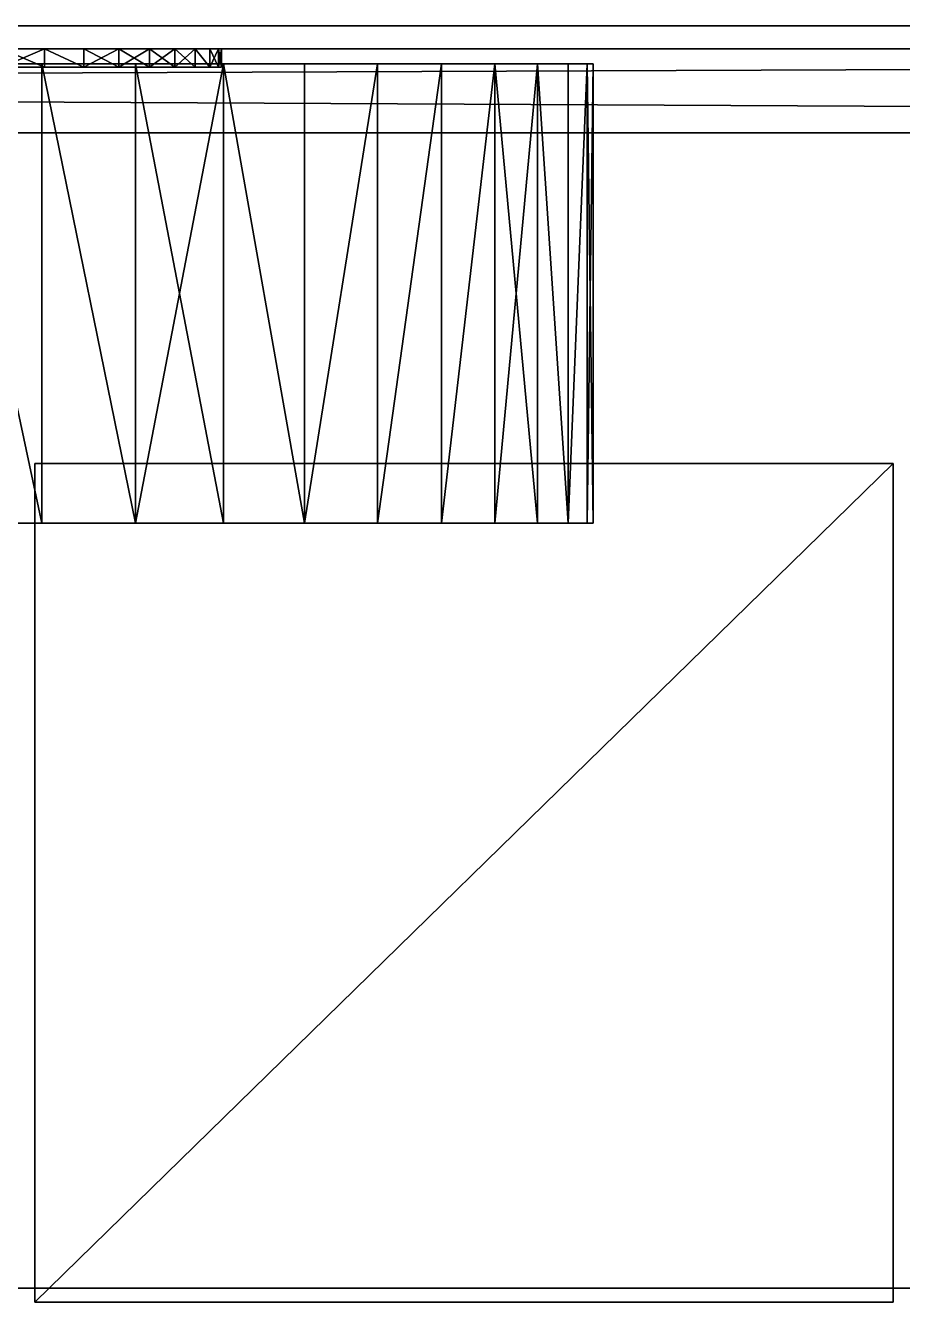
# Model space of a CAD drawing. Header units: millimetres. Extents: x -3100 to 14040, y -1280 to 1295.
# Drawn here: x 9969 to 10542, y 455 to 1295 of the extents above; entities that cross this region are included whole.
import ezdxf

# ---------------------------------------------------------------- set-up
doc = ezdxf.new("R2010")
doc.units = ezdxf.units.MM

msp = doc.modelspace()

# ---------------------------------------------------------------- linework, layer by layer
at = {"layer": 'CAD_75LAB'}
for points in [[(14040, 1295, 1250), (-40, 1295, 1250), (-40, 1295, 1320)], [(14040, 1295, 1320), (14040, 1295, 1250), (-40, 1295, 1320)], [(14040, 1225, 1250), (-40, 1225, 1250), (-40, 1295, 1250)], [(14040, 1295, 1250), (14040, 1225, 1250), (-40, 1295, 1250)], [(14040, 1225, 1320), (-40, 1295, 1320), (-40, 1225, 1320)], [(14040, 1295, 1320), (-40, 1295, 1320), (14040, 1225, 1320)], [(14040, 1280, 1160), (-40, 1280, 1160), (-40, 1280, 1250)], [(14040, 1280, 1250), (14040, 1280, 1160), (-40, 1280, 1250)], [(14040, -1280, 1160), (-40, -1280, 1160), (-40, 1280, 1160)], [(14040, 1280, 1160), (14040, -1280, 1160), (-40, 1280, 1160)], [(14040, -1280, 1250), (-40, 1280, 1250), (-40, -1280, 1250)], [(14040, 1280, 1250), (-40, 1280, 1250), (14040, -1280, 1250)], [(14040, 1280, 3995), (14040, 1280, 3940), (-40, 1280, 3940)], [(14040, 1280, 3995), (-40, 1280, 3940), (-40, 1280, 3995)], [(14040, 1280, 3940), (-40, 1225, 3940), (-40, 1280, 3940)], [(14040, 1280, 3940), (14040, 1225, 3940), (-40, 1225, 3940)], [(14040, 1280, 3995), (-40, 1280, 3995), (-40, 1225, 3995)], [(14040, 1280, 3995), (-40, 1225, 3995), (14040, 1225, 3995)], [(9981.36, 1280, 304.81), (9923.38, 1280, 269.84), (9692.25, 1280, 263.24)], [(9923.38, 1280, 810.16), (9981.36, 1280, 304.81), (9692.25, 1280, 263.24)], [(9981.36, 1280, 304.81), (9953.37, 1280, 285.66), (9923.38, 1280, 269.84)], [(9923.38, 1280, 810.16), (10089.28, 1280, 607.27), (9981.36, 1280, 304.81)], [(9953.37, 1280, 794.34), (10089.28, 1280, 607.27), (9923.38, 1280, 810.16)], [(9953.37, 1268, 794.34), (9981.36, 1268, 775.19), (9981.36, 1280, 775.19)], [(9953.37, 1268, 794.34), (9981.36, 1280, 775.19), (9953.37, 1280, 794.34)], [(9981.36, 1268, 304.81), (9953.37, 1268, 285.66), (9953.37, 1280, 285.66)], [(9981.36, 1268, 304.81), (9953.37, 1280, 285.66), (9981.36, 1280, 304.81)], [(10049.85, 1280, 700.57), (10089.28, 1280, 607.27), (9953.37, 1280, 794.34)], [(10006.99, 1280, 752.99), (9953.37, 1280, 794.34), (9981.36, 1280, 775.19)], [(10006.99, 1280, 752.99), (10049.85, 1280, 700.57), (9953.37, 1280, 794.34)], [(10006.99, 1268, 752.99), (10006.99, 1280, 752.99), (9981.36, 1280, 775.19)], [(9981.36, 1268, 775.19), (10006.99, 1268, 752.99), (9981.36, 1280, 775.19)], [(10006.99, 1268, 327.01), (9981.36, 1268, 304.81), (9981.36, 1280, 304.81)], [(10006.99, 1268, 327.01), (9981.36, 1280, 304.81), (10006.99, 1280, 327.01)], [(10089.28, 1280, 472.73), (10006.99, 1280, 327.01), (9981.36, 1280, 304.81)], [(10089.28, 1280, 607.27), (10089.28, 1280, 472.73), (9981.36, 1280, 304.81)], [(10029.92, 1268, 728), (10029.92, 1280, 728), (10006.99, 1280, 752.99)], [(10006.99, 1268, 752.99), (10029.92, 1268, 728), (10006.99, 1280, 752.99)], [(10006.99, 1268, 327.01), (10006.99, 1280, 327.01), (10029.92, 1280, 352)], [(10029.92, 1268, 352), (10006.99, 1268, 327.01), (10029.92, 1280, 352)], [(10049.85, 1280, 379.43), (10029.92, 1280, 352), (10006.99, 1280, 327.01)], [(10066.53, 1280, 408.96), (10049.85, 1280, 379.43), (10006.99, 1280, 327.01)], [(10079.73, 1280, 440.19), (10066.53, 1280, 408.96), (10006.99, 1280, 327.01)], [(10089.28, 1280, 472.73), (10079.73, 1280, 440.19), (10006.99, 1280, 327.01)], [(10006.99, 1280, 752.99), (10029.92, 1280, 728), (10049.85, 1280, 700.57)], [(10029.92, 1268, 728), (10049.85, 1268, 700.57), (10049.85, 1280, 700.57)], [(10029.92, 1268, 728), (10049.85, 1280, 700.57), (10029.92, 1280, 728)], [(10049.85, 1268, 379.43), (10029.92, 1280, 352), (10049.85, 1280, 379.43)], [(10049.85, 1268, 379.43), (10029.92, 1268, 352), (10029.92, 1280, 352)], [(10049.85, 1268, 700.57), (10066.53, 1268, 671.04), (10066.53, 1280, 671.04)], [(10049.85, 1268, 700.57), (10066.53, 1280, 671.04), (10049.85, 1280, 700.57)], [(10066.53, 1268, 408.96), (10049.85, 1280, 379.43), (10066.53, 1280, 408.96)], [(10066.53, 1268, 408.96), (10049.85, 1268, 379.43), (10049.85, 1280, 379.43)], [(10049.85, 1280, 700.57), (10066.53, 1280, 671.04), (10089.28, 1280, 607.27)], [(10079.73, 1268, 639.81), (10079.73, 1280, 639.81), (10066.53, 1280, 671.04)], [(10066.53, 1268, 671.04), (10079.73, 1268, 639.81), (10066.53, 1280, 671.04)], [(10066.53, 1268, 408.96), (10066.53, 1280, 408.96), (10079.73, 1280, 440.19)], [(10079.73, 1268, 440.19), (10066.53, 1268, 408.96), (10079.73, 1280, 440.19)], [(10066.53, 1280, 671.04), (10079.73, 1280, 639.81), (10089.28, 1280, 607.27)], [(10089.28, 1268, 607.27), (10089.28, 1280, 607.27), (10079.73, 1280, 639.81)], [(10079.73, 1268, 639.81), (10089.28, 1268, 607.27), (10079.73, 1280, 639.81)], [(10089.28, 1268, 472.73), (10079.73, 1280, 440.19), (10089.28, 1280, 472.73)], [(10089.28, 1268, 472.73), (10079.73, 1268, 440.19), (10079.73, 1280, 440.19)], [(10089.28, 1268, 607.27), (10095.06, 1268, 573.86), (10095.06, 1280, 573.86)], [(10089.28, 1268, 607.27), (10095.06, 1280, 573.86), (10089.28, 1280, 607.27)], [(10095.06, 1268, 506.14), (10089.28, 1280, 472.73), (10095.06, 1280, 506.14)], [(10095.06, 1268, 506.14), (10089.28, 1268, 472.73), (10089.28, 1280, 472.73)], [(10097, 1280, 540), (10095.06, 1280, 506.14), (10089.28, 1280, 472.73)], [(10095.06, 1280, 573.86), (10097, 1280, 540), (10089.28, 1280, 472.73)], [(10089.28, 1280, 607.27), (10095.06, 1280, 573.86), (10089.28, 1280, 472.73)], [(10095.06, 1268, 573.86), (10097, 1268, 540), (10097, 1280, 540)], [(10095.06, 1268, 573.86), (10097, 1280, 540), (10095.06, 1280, 573.86)], [(10097, 1268, 540), (10095.06, 1280, 506.14), (10097, 1280, 540)], [(10097, 1268, 540), (10095.06, 1268, 506.14), (10095.06, 1280, 506.14)], [(10335.91, 1270, 606.36), (9424.09, 1270, 152.33), (9849.83, 1270, 1077.7)], [(10335.91, 1270, 606.36), (9849.83, 1270, 2.3), (9424.09, 1270, 152.33)], [(10098.28, 1270, 89.85), (9915.52, 1270, 12.5), (9849.83, 1270, 2.3)], [(10335.91, 1270, 606.36), (10098.28, 1270, 89.85), (9849.83, 1270, 2.3)], [(10040.7, 1270, 1023.39), (9849.83, 1270, 1077.7), (9915.52, 1270, 1067.5)], [(10098.28, 1270, 990.15), (9849.83, 1270, 1077.7), (10040.7, 1270, 1023.39)], [(10199.06, 1270, 903.8), (9849.83, 1270, 1077.7), (10098.28, 1270, 990.15)], [(10199.06, 1270, 903.8), (10335.91, 1270, 606.36), (9849.83, 1270, 1077.7)], [(9979.47, 970, 1049.3), (9979.47, 1270, 1049.3), (9915.52, 1270, 1067.5)], [(9915.52, 970, 1067.5), (9979.47, 970, 1049.3), (9915.52, 1270, 1067.5)], [(9979.47, 970, 30.7), (9915.52, 970, 12.5), (9915.52, 1270, 12.5)], [(9979.47, 970, 30.7), (9915.52, 1270, 12.5), (9979.47, 1270, 30.7)], [(10098.28, 1270, 89.85), (9979.47, 1270, 30.7), (9915.52, 1270, 12.5)], [(10040.7, 1270, 1023.39), (9915.52, 1270, 1067.5), (9979.47, 1270, 1049.3)], [(10040.7, 970, 1023.39), (10040.7, 1270, 1023.39), (9979.47, 1270, 1049.3)], [(9979.47, 970, 1049.3), (10040.7, 970, 1023.39), (9979.47, 1270, 1049.3)], [(10040.7, 970, 56.61), (9979.47, 970, 30.7), (9979.47, 1270, 30.7)], [(10040.7, 970, 56.61), (9979.47, 1270, 30.7), (10040.7, 1270, 56.61)], [(10098.28, 1270, 89.85), (10040.7, 1270, 56.61), (9979.47, 1270, 30.7)], [(10040.7, 970, 1023.39), (10098.28, 970, 990.15), (10098.28, 1270, 990.15)], [(10040.7, 970, 1023.39), (10098.28, 1270, 990.15), (10040.7, 1270, 1023.39)], [(10098.28, 970, 89.85), (10040.7, 970, 56.61), (10040.7, 1270, 56.61)], [(10098.28, 970, 89.85), (10040.7, 1270, 56.61), (10098.28, 1270, 89.85)], [(10151.33, 970, 950.08), (10151.33, 1270, 950.08), (10098.28, 1270, 990.15)], [(10098.28, 970, 990.15), (10151.33, 970, 950.08), (10098.28, 1270, 990.15)], [(10151.33, 970, 129.92), (10098.28, 970, 89.85), (10098.28, 1270, 89.85)], [(10151.33, 970, 129.92), (10098.28, 1270, 89.85), (10151.33, 1270, 129.92)], [(10335.91, 1270, 606.36), (10151.33, 1270, 129.92), (10098.28, 1270, 89.85)], [(10199.06, 1270, 903.8), (10098.28, 1270, 990.15), (10151.33, 1270, 950.08)], [(10151.33, 970, 950.08), (10199.06, 970, 903.8), (10199.06, 1270, 903.8)], [(10151.33, 970, 950.08), (10199.06, 1270, 903.8), (10151.33, 1270, 950.08)], [(10151.33, 970, 129.92), (10151.33, 1270, 129.92), (10199.06, 1270, 176.2)], [(10199.06, 970, 176.2), (10151.33, 970, 129.92), (10199.06, 1270, 176.2)], [(10240.75, 1270, 228), (10199.06, 1270, 176.2), (10151.33, 1270, 129.92)], [(10335.91, 1270, 606.36), (10240.75, 1270, 228), (10151.33, 1270, 129.92)], [(10199.06, 970, 903.8), (10240.75, 970, 852), (10240.75, 1270, 852)], [(10199.06, 970, 903.8), (10240.75, 1270, 852), (10199.06, 1270, 903.8)], [(10199.06, 970, 176.2), (10199.06, 1270, 176.2), (10240.75, 1270, 228)], [(10240.75, 970, 228), (10199.06, 970, 176.2), (10240.75, 1270, 228)], [(10199.06, 1270, 903.8), (10303.54, 1270, 735.07), (10335.91, 1270, 606.36)], [(10199.06, 1270, 903.8), (10240.75, 1270, 852), (10303.54, 1270, 735.07)], [(10240.75, 970, 852), (10275.75, 970, 795.47), (10275.75, 1270, 795.47)], [(10240.75, 970, 852), (10275.75, 1270, 795.47), (10240.75, 1270, 852)], [(10240.75, 970, 228), (10240.75, 1270, 228), (10275.75, 1270, 284.53)], [(10275.75, 970, 284.53), (10240.75, 970, 228), (10275.75, 1270, 284.53)], [(10335.91, 1270, 606.36), (10275.75, 1270, 284.53), (10240.75, 1270, 228)], [(10240.75, 1270, 852), (10275.75, 1270, 795.47), (10303.54, 1270, 735.07)], [(10275.75, 970, 795.47), (10303.54, 970, 735.07), (10303.54, 1270, 735.07)], [(10275.75, 970, 795.47), (10303.54, 1270, 735.07), (10275.75, 1270, 795.47)], [(10303.54, 970, 344.93), (10275.75, 970, 284.53), (10275.75, 1270, 284.53)], [(10303.54, 970, 344.93), (10275.75, 1270, 284.53), (10303.54, 1270, 344.93)], [(10323.69, 1270, 408.29), (10303.54, 1270, 344.93), (10275.75, 1270, 284.53)], [(10340, 1270, 540), (10323.69, 1270, 408.29), (10275.75, 1270, 284.53)], [(10335.91, 1270, 606.36), (10340, 1270, 540), (10275.75, 1270, 284.53)], [(10323.69, 970, 671.71), (10323.69, 1270, 671.71), (10303.54, 1270, 735.07)], [(10303.54, 970, 735.07), (10323.69, 970, 671.71), (10303.54, 1270, 735.07)], [(10323.69, 970, 408.29), (10303.54, 1270, 344.93), (10323.69, 1270, 408.29)], [(10323.69, 970, 408.29), (10303.54, 970, 344.93), (10303.54, 1270, 344.93)], [(10303.54, 1270, 735.07), (10323.69, 1270, 671.71), (10335.91, 1270, 606.36)], [(10323.69, 970, 671.71), (10335.91, 970, 606.36), (10335.91, 1270, 606.36)], [(10323.69, 970, 671.71), (10335.91, 1270, 606.36), (10323.69, 1270, 671.71)], [(10323.69, 970, 408.29), (10323.69, 1270, 408.29), (10335.91, 1270, 473.64)], [(10335.91, 970, 473.64), (10323.69, 970, 408.29), (10335.91, 1270, 473.64)], [(10340, 1270, 540), (10335.91, 1270, 473.64), (10323.69, 1270, 408.29)], [(10340, 970, 540), (10340, 1270, 540), (10335.91, 1270, 606.36)], [(10335.91, 970, 606.36), (10340, 970, 540), (10335.91, 1270, 606.36)], [(10335.91, 970, 473.64), (10335.91, 1270, 473.64), (10340, 1270, 540)], [(10340, 970, 540), (10335.91, 970, 473.64), (10340, 1270, 540)], [(9981.36, 1268, 304.81), (9692.25, 1268, 263.24), (9923.38, 1268, 269.84)], [(9923.38, 1268, 810.16), (9692.25, 1268, 263.24), (9981.36, 1268, 304.81)], [(9981.36, 1268, 304.81), (9923.38, 1268, 269.84), (9953.37, 1268, 285.66)], [(9923.38, 1268, 810.16), (9981.36, 1268, 304.81), (10089.28, 1268, 607.27)], [(9953.37, 1268, 794.34), (9923.38, 1268, 810.16), (10089.28, 1268, 607.27)], [(10049.85, 1268, 700.57), (9953.37, 1268, 794.34), (10089.28, 1268, 607.27)], [(10006.99, 1268, 752.99), (9981.36, 1268, 775.19), (9953.37, 1268, 794.34)], [(10006.99, 1268, 752.99), (9953.37, 1268, 794.34), (10049.85, 1268, 700.57)], [(10089.28, 1268, 472.73), (9981.36, 1268, 304.81), (10006.99, 1268, 327.01)], [(10089.28, 1268, 607.27), (9981.36, 1268, 304.81), (10089.28, 1268, 472.73)], [(10049.85, 1268, 379.43), (10006.99, 1268, 327.01), (10029.92, 1268, 352)], [(10066.53, 1268, 408.96), (10006.99, 1268, 327.01), (10049.85, 1268, 379.43)], [(10079.73, 1268, 440.19), (10006.99, 1268, 327.01), (10066.53, 1268, 408.96)], [(10089.28, 1268, 472.73), (10006.99, 1268, 327.01), (10079.73, 1268, 440.19)], [(10006.99, 1268, 752.99), (10049.85, 1268, 700.57), (10029.92, 1268, 728)], [(10049.85, 1268, 700.57), (10089.28, 1268, 607.27), (10066.53, 1268, 671.04)], [(10066.53, 1268, 671.04), (10089.28, 1268, 607.27), (10079.73, 1268, 639.81)], [(10097, 1268, 540), (10089.28, 1268, 472.73), (10095.06, 1268, 506.14)], [(10095.06, 1268, 573.86), (10089.28, 1268, 472.73), (10097, 1268, 540)], [(10089.28, 1268, 607.27), (10089.28, 1268, 472.73), (10095.06, 1268, 573.86)], [(14040, 1225, 3995), (-40, 1225, 3940), (14040, 1225, 3940)], [(14040, 1225, 3995), (-40, 1225, 3995), (-40, 1225, 3940)], [(14040, 1225, 1250), (-40, 1225, 1320), (-40, 1225, 1250)], [(14040, 1225, 1320), (-40, 1225, 1320), (14040, 1225, 1250)], [(9975, 461, 1253), (9975, 1009, 1397), (9975, 1009, 1253)], [(9975, 461, 1397), (9975, 1009, 1397), (9975, 461, 1253)], [(10536, 1009, 1253), (9975, 1009, 1253), (9975, 1009, 1397)], [(10536, 1009, 1397), (10536, 1009, 1253), (9975, 1009, 1397)], [(10536, 1009, 1253), (9975, 461, 1253), (9975, 1009, 1253)], [(10536, 1009, 1253), (10536, 461, 1253), (9975, 461, 1253)], [(10536, 1009, 1397), (9975, 1009, 1397), (9975, 461, 1397)], [(10536, 1009, 1397), (9975, 461, 1397), (10536, 461, 1397)], [(9975, 461, 1403), (9975, 1009, 1547), (9975, 1009, 1403)], [(9975, 461, 1547), (9975, 1009, 1547), (9975, 461, 1403)], [(10536, 1009, 1403), (9975, 1009, 1403), (9975, 1009, 1547)], [(10536, 1009, 1547), (10536, 1009, 1403), (9975, 1009, 1547)], [(10536, 1009, 1403), (9975, 461, 1403), (9975, 1009, 1403)], [(10536, 1009, 1403), (10536, 461, 1403), (9975, 461, 1403)], [(10536, 1009, 1547), (9975, 1009, 1547), (9975, 461, 1547)], [(10536, 1009, 1547), (9975, 461, 1547), (10536, 461, 1547)], [(9975, 461, 1553), (9975, 1009, 1697), (9975, 1009, 1553)], [(9975, 461, 1697), (9975, 1009, 1697), (9975, 461, 1553)], [(10536, 1009, 1553), (9975, 1009, 1553), (9975, 1009, 1697)], [(10536, 1009, 1697), (10536, 1009, 1553), (9975, 1009, 1697)], [(10536, 1009, 1553), (9975, 461, 1553), (9975, 1009, 1553)], [(10536, 1009, 1553), (10536, 461, 1553), (9975, 461, 1553)], [(10536, 1009, 1697), (9975, 1009, 1697), (9975, 461, 1697)], [(10536, 1009, 1697), (9975, 461, 1697), (10536, 461, 1697)], [(9975, 461, 1703), (9975, 1009, 1847), (9975, 1009, 1703)], [(9975, 461, 1847), (9975, 1009, 1847), (9975, 461, 1703)], [(10536, 1009, 1703), (9975, 1009, 1703), (9975, 1009, 1847)], [(10536, 1009, 1847), (10536, 1009, 1703), (9975, 1009, 1847)], [(10536, 1009, 1703), (9975, 461, 1703), (9975, 1009, 1703)], [(10536, 1009, 1703), (10536, 461, 1703), (9975, 461, 1703)], [(10536, 1009, 1847), (9975, 1009, 1847), (9975, 461, 1847)], [(10536, 1009, 1847), (9975, 461, 1847), (10536, 461, 1847)], [(9975, 461, 1853), (9975, 1009, 1997), (9975, 1009, 1853)], [(9975, 461, 1997), (9975, 1009, 1997), (9975, 461, 1853)], [(10536, 1009, 1853), (9975, 1009, 1853), (9975, 1009, 1997)], [(10536, 1009, 1997), (10536, 1009, 1853), (9975, 1009, 1997)], [(10536, 1009, 1853), (9975, 461, 1853), (9975, 1009, 1853)], [(10536, 1009, 1853), (10536, 461, 1853), (9975, 461, 1853)], [(10536, 1009, 1997), (9975, 1009, 1997), (9975, 461, 1997)], [(10536, 1009, 1997), (9975, 461, 1997), (10536, 461, 1997)], [(9975, 461, 2003), (9975, 1009, 2147), (9975, 1009, 2003)], [(9975, 461, 2147), (9975, 1009, 2147), (9975, 461, 2003)], [(10536, 1009, 2003), (9975, 1009, 2003), (9975, 1009, 2147)], [(10536, 1009, 2147), (10536, 1009, 2003), (9975, 1009, 2147)], [(10536, 1009, 2003), (9975, 461, 2003), (9975, 1009, 2003)], [(10536, 1009, 2003), (10536, 461, 2003), (9975, 461, 2003)], [(10536, 1009, 2147), (9975, 1009, 2147), (9975, 461, 2147)], [(10536, 1009, 2147), (9975, 461, 2147), (10536, 461, 2147)], [(9975, 461, 2153), (9975, 1009, 2297), (9975, 1009, 2153)], [(9975, 461, 2297), (9975, 1009, 2297), (9975, 461, 2153)], [(10536, 1009, 2153), (9975, 1009, 2153), (9975, 1009, 2297)], [(10536, 1009, 2297), (10536, 1009, 2153), (9975, 1009, 2297)], [(10536, 1009, 2153), (9975, 461, 2153), (9975, 1009, 2153)], [(10536, 1009, 2153), (10536, 461, 2153), (9975, 461, 2153)], [(10536, 1009, 2297), (9975, 1009, 2297), (9975, 461, 2297)], [(10536, 1009, 2297), (9975, 461, 2297), (10536, 461, 2297)], [(9975, 461, 2303), (9975, 1009, 2447), (9975, 1009, 2303)], [(9975, 461, 2447), (9975, 1009, 2447), (9975, 461, 2303)], [(10536, 1009, 2303), (9975, 1009, 2303), (9975, 1009, 2447)], [(10536, 1009, 2447), (10536, 1009, 2303), (9975, 1009, 2447)], [(10536, 1009, 2303), (9975, 461, 2303), (9975, 1009, 2303)], [(10536, 1009, 2303), (10536, 461, 2303), (9975, 461, 2303)], [(10536, 1009, 2447), (9975, 1009, 2447), (9975, 461, 2447)], [(10536, 1009, 2447), (9975, 461, 2447), (10536, 461, 2447)], [(9975, 461, 2453), (9975, 1009, 2597), (9975, 1009, 2453)], [(9975, 461, 2597), (9975, 1009, 2597), (9975, 461, 2453)], [(10536, 1009, 2453), (9975, 1009, 2453), (9975, 1009, 2597)], [(10536, 1009, 2597), (10536, 1009, 2453), (9975, 1009, 2597)], [(10536, 1009, 2453), (9975, 461, 2453), (9975, 1009, 2453)], [(10536, 1009, 2453), (10536, 461, 2453), (9975, 461, 2453)], [(10536, 1009, 2597), (9975, 1009, 2597), (9975, 461, 2597)], [(10536, 1009, 2597), (9975, 461, 2597), (10536, 461, 2597)], [(9975, 461, 2603), (9975, 1009, 2747), (9975, 1009, 2603)], [(9975, 461, 2747), (9975, 1009, 2747), (9975, 461, 2603)], [(10536, 1009, 2603), (9975, 1009, 2603), (9975, 1009, 2747)], [(10536, 1009, 2747), (10536, 1009, 2603), (9975, 1009, 2747)], [(10536, 1009, 2603), (9975, 461, 2603), (9975, 1009, 2603)], [(10536, 1009, 2603), (10536, 461, 2603), (9975, 461, 2603)], [(10536, 1009, 2747), (9975, 1009, 2747), (9975, 461, 2747)], [(10536, 1009, 2747), (9975, 461, 2747), (10536, 461, 2747)], [(9975, 461, 2753), (9975, 1009, 2897), (9975, 1009, 2753)], [(9975, 461, 2897), (9975, 1009, 2897), (9975, 461, 2753)], [(10536, 1009, 2753), (9975, 1009, 2753), (9975, 1009, 2897)], [(10536, 1009, 2897), (10536, 1009, 2753), (9975, 1009, 2897)], [(10536, 1009, 2753), (9975, 461, 2753), (9975, 1009, 2753)], [(10536, 1009, 2753), (10536, 461, 2753), (9975, 461, 2753)], [(10536, 1009, 2897), (9975, 1009, 2897), (9975, 461, 2897)], [(10536, 1009, 2897), (9975, 461, 2897), (10536, 461, 2897)], [(9975, 461, 2903), (9975, 1009, 3047), (9975, 1009, 2903)], [(9975, 461, 3047), (9975, 1009, 3047), (9975, 461, 2903)], [(10536, 1009, 2903), (9975, 1009, 2903), (9975, 1009, 3047)], [(10536, 1009, 3047), (10536, 1009, 2903), (9975, 1009, 3047)], [(10536, 1009, 2903), (9975, 461, 2903), (9975, 1009, 2903)], [(10536, 1009, 2903), (10536, 461, 2903), (9975, 461, 2903)], [(10536, 1009, 3047), (9975, 1009, 3047), (9975, 461, 3047)], [(10536, 1009, 3047), (9975, 461, 3047), (10536, 461, 3047)], [(9975, 461, 3053), (9975, 1009, 3197), (9975, 1009, 3053)], [(9975, 461, 3197), (9975, 1009, 3197), (9975, 461, 3053)], [(10536, 1009, 3053), (9975, 1009, 3053), (9975, 1009, 3197)], [(10536, 1009, 3197), (10536, 1009, 3053), (9975, 1009, 3197)], [(10536, 1009, 3053), (9975, 461, 3053), (9975, 1009, 3053)], [(10536, 1009, 3053), (10536, 461, 3053), (9975, 461, 3053)], [(10536, 1009, 3197), (9975, 1009, 3197), (9975, 461, 3197)], [(10536, 1009, 3197), (9975, 461, 3197), (10536, 461, 3197)], [(9975, 461, 3203), (9975, 1009, 3347), (9975, 1009, 3203)], [(9975, 461, 3347), (9975, 1009, 3347), (9975, 461, 3203)], [(10536, 1009, 3203), (9975, 1009, 3203), (9975, 1009, 3347)], [(10536, 1009, 3347), (10536, 1009, 3203), (9975, 1009, 3347)], [(10536, 1009, 3203), (9975, 461, 3203), (9975, 1009, 3203)], [(10536, 1009, 3203), (10536, 461, 3203), (9975, 461, 3203)], [(10536, 1009, 3347), (9975, 1009, 3347), (9975, 461, 3347)], [(10536, 1009, 3347), (9975, 461, 3347), (10536, 461, 3347)], [(9975, 461, 3353), (9975, 1009, 3497), (9975, 1009, 3353)], [(9975, 461, 3497), (9975, 1009, 3497), (9975, 461, 3353)], [(10536, 1009, 3353), (9975, 1009, 3353), (9975, 1009, 3497)], [(10536, 1009, 3497), (10536, 1009, 3353), (9975, 1009, 3497)], [(10536, 1009, 3353), (9975, 461, 3353), (9975, 1009, 3353)], [(10536, 1009, 3353), (10536, 461, 3353), (9975, 461, 3353)], [(10536, 1009, 3497), (9975, 1009, 3497), (9975, 461, 3497)], [(10536, 1009, 3497), (9975, 461, 3497), (10536, 461, 3497)], [(9975, 461, 3503), (9975, 1009, 3647), (9975, 1009, 3503)], [(9975, 461, 3647), (9975, 1009, 3647), (9975, 461, 3503)], [(10536, 1009, 3503), (9975, 1009, 3503), (9975, 1009, 3647)], [(10536, 1009, 3647), (10536, 1009, 3503), (9975, 1009, 3647)], [(10536, 1009, 3503), (9975, 461, 3503), (9975, 1009, 3503)], [(10536, 1009, 3503), (10536, 461, 3503), (9975, 461, 3503)], [(10536, 1009, 3647), (9975, 1009, 3647), (9975, 461, 3647)], [(10536, 1009, 3647), (9975, 461, 3647), (10536, 461, 3647)], [(9975, 461, 3653), (9975, 1009, 3797), (9975, 1009, 3653)], [(9975, 461, 3797), (9975, 1009, 3797), (9975, 461, 3653)], [(10536, 1009, 3653), (9975, 1009, 3653), (9975, 1009, 3797)], [(10536, 1009, 3797), (10536, 1009, 3653), (9975, 1009, 3797)], [(10536, 1009, 3653), (9975, 461, 3653), (9975, 1009, 3653)], [(10536, 1009, 3653), (10536, 461, 3653), (9975, 461, 3653)], [(10536, 1009, 3797), (9975, 1009, 3797), (9975, 461, 3797)], [(10536, 1009, 3797), (9975, 461, 3797), (10536, 461, 3797)], [(10536, 461, 1253), (10536, 1009, 1253), (10536, 1009, 1397)], [(10536, 461, 1397), (10536, 461, 1253), (10536, 1009, 1397)], [(10536, 461, 1403), (10536, 1009, 1403), (10536, 1009, 1547)], [(10536, 461, 1547), (10536, 461, 1403), (10536, 1009, 1547)], [(10536, 461, 1553), (10536, 1009, 1553), (10536, 1009, 1697)], [(10536, 461, 1697), (10536, 461, 1553), (10536, 1009, 1697)], [(10536, 461, 1703), (10536, 1009, 1703), (10536, 1009, 1847)], [(10536, 461, 1847), (10536, 461, 1703), (10536, 1009, 1847)], [(10536, 461, 1853), (10536, 1009, 1853), (10536, 1009, 1997)], [(10536, 461, 1997), (10536, 461, 1853), (10536, 1009, 1997)], [(10536, 461, 2003), (10536, 1009, 2003), (10536, 1009, 2147)], [(10536, 461, 2147), (10536, 461, 2003), (10536, 1009, 2147)], [(10536, 461, 2153), (10536, 1009, 2153), (10536, 1009, 2297)], [(10536, 461, 2297), (10536, 461, 2153), (10536, 1009, 2297)], [(10536, 461, 2303), (10536, 1009, 2303), (10536, 1009, 2447)], [(10536, 461, 2447), (10536, 461, 2303), (10536, 1009, 2447)], [(10536, 461, 2453), (10536, 1009, 2453), (10536, 1009, 2597)], [(10536, 461, 2597), (10536, 461, 2453), (10536, 1009, 2597)], [(10536, 461, 2603), (10536, 1009, 2603), (10536, 1009, 2747)], [(10536, 461, 2747), (10536, 461, 2603), (10536, 1009, 2747)], [(10536, 461, 2753), (10536, 1009, 2753), (10536, 1009, 2897)], [(10536, 461, 2897), (10536, 461, 2753), (10536, 1009, 2897)], [(10536, 461, 2903), (10536, 1009, 2903), (10536, 1009, 3047)], [(10536, 461, 3047), (10536, 461, 2903), (10536, 1009, 3047)], [(10536, 461, 3053), (10536, 1009, 3053), (10536, 1009, 3197)], [(10536, 461, 3197), (10536, 461, 3053), (10536, 1009, 3197)], [(10536, 461, 3203), (10536, 1009, 3203), (10536, 1009, 3347)], [(10536, 461, 3347), (10536, 461, 3203), (10536, 1009, 3347)], [(10536, 461, 3353), (10536, 1009, 3353), (10536, 1009, 3497)], [(10536, 461, 3497), (10536, 461, 3353), (10536, 1009, 3497)], [(10536, 461, 3503), (10536, 1009, 3503), (10536, 1009, 3647)], [(10536, 461, 3647), (10536, 461, 3503), (10536, 1009, 3647)], [(10536, 461, 3653), (10536, 1009, 3653), (10536, 1009, 3797)], [(10536, 461, 3797), (10536, 461, 3653), (10536, 1009, 3797)], [(10335.91, 970, 606.36), (9849.83, 970, 1077.7), (9424.09, 970, 152.33)], [(10335.91, 970, 606.36), (9424.09, 970, 152.33), (9849.83, 970, 2.3)], [(10098.28, 970, 89.85), (9849.83, 970, 2.3), (9915.52, 970, 12.5)], [(10335.91, 970, 606.36), (9849.83, 970, 2.3), (10098.28, 970, 89.85)], [(10040.7, 970, 1023.39), (9915.52, 970, 1067.5), (9849.83, 970, 1077.7)], [(10098.28, 970, 990.15), (10040.7, 970, 1023.39), (9849.83, 970, 1077.7)], [(10199.06, 970, 903.8), (10098.28, 970, 990.15), (9849.83, 970, 1077.7)], [(10199.06, 970, 903.8), (9849.83, 970, 1077.7), (10335.91, 970, 606.36)], [(10098.28, 970, 89.85), (9915.52, 970, 12.5), (9979.47, 970, 30.7)], [(10040.7, 970, 1023.39), (9979.47, 970, 1049.3), (9915.52, 970, 1067.5)], [(10098.28, 970, 89.85), (9979.47, 970, 30.7), (10040.7, 970, 56.61)], [(10335.91, 970, 606.36), (10098.28, 970, 89.85), (10151.33, 970, 129.92)], [(10199.06, 970, 903.8), (10151.33, 970, 950.08), (10098.28, 970, 990.15)], [(10240.75, 970, 228), (10151.33, 970, 129.92), (10199.06, 970, 176.2)], [(10335.91, 970, 606.36), (10151.33, 970, 129.92), (10240.75, 970, 228)], [(10199.06, 970, 903.8), (10335.91, 970, 606.36), (10303.54, 970, 735.07)], [(10199.06, 970, 903.8), (10303.54, 970, 735.07), (10240.75, 970, 852)], [(10335.91, 970, 606.36), (10240.75, 970, 228), (10275.75, 970, 284.53)], [(10240.75, 970, 852), (10303.54, 970, 735.07), (10275.75, 970, 795.47)], [(10323.69, 970, 408.29), (10275.75, 970, 284.53), (10303.54, 970, 344.93)], [(10340, 970, 540), (10275.75, 970, 284.53), (10323.69, 970, 408.29)], [(10335.91, 970, 606.36), (10275.75, 970, 284.53), (10340, 970, 540)], [(10303.54, 970, 735.07), (10335.91, 970, 606.36), (10323.69, 970, 671.71)], [(10340, 970, 540), (10323.69, 970, 408.29), (10335.91, 970, 473.64)], [(13960, 470, 1160), (13960, 470, 910), (300, 470, 910)], [(13960, 470, 1160), (300, 470, 910), (300, 470, 1160)], [(13960, 330, 910), (300, 330, 910), (300, 470, 910)], [(13960, 470, 910), (13960, 330, 910), (300, 470, 910)], [(13960, 330, 1160), (300, 470, 1160), (300, 330, 1160)], [(13960, 470, 1160), (300, 470, 1160), (13960, 330, 1160)], [(10536, 461, 1253), (9975, 461, 1397), (9975, 461, 1253)], [(10536, 461, 1397), (9975, 461, 1397), (10536, 461, 1253)], [(10536, 461, 1403), (9975, 461, 1547), (9975, 461, 1403)], [(10536, 461, 1547), (9975, 461, 1547), (10536, 461, 1403)], [(10536, 461, 1553), (9975, 461, 1697), (9975, 461, 1553)], [(10536, 461, 1697), (9975, 461, 1697), (10536, 461, 1553)], [(10536, 461, 1703), (9975, 461, 1847), (9975, 461, 1703)], [(10536, 461, 1847), (9975, 461, 1847), (10536, 461, 1703)], [(10536, 461, 1853), (9975, 461, 1997), (9975, 461, 1853)], [(10536, 461, 1997), (9975, 461, 1997), (10536, 461, 1853)], [(10536, 461, 2003), (9975, 461, 2147), (9975, 461, 2003)], [(10536, 461, 2147), (9975, 461, 2147), (10536, 461, 2003)], [(10536, 461, 2153), (9975, 461, 2297), (9975, 461, 2153)], [(10536, 461, 2297), (9975, 461, 2297), (10536, 461, 2153)], [(10536, 461, 2303), (9975, 461, 2447), (9975, 461, 2303)], [(10536, 461, 2447), (9975, 461, 2447), (10536, 461, 2303)], [(10536, 461, 2453), (9975, 461, 2597), (9975, 461, 2453)], [(10536, 461, 2597), (9975, 461, 2597), (10536, 461, 2453)], [(10536, 461, 2603), (9975, 461, 2747), (9975, 461, 2603)], [(10536, 461, 2747), (9975, 461, 2747), (10536, 461, 2603)], [(10536, 461, 2753), (9975, 461, 2897), (9975, 461, 2753)], [(10536, 461, 2897), (9975, 461, 2897), (10536, 461, 2753)], [(10536, 461, 2903), (9975, 461, 3047), (9975, 461, 2903)], [(10536, 461, 3047), (9975, 461, 3047), (10536, 461, 2903)], [(10536, 461, 3053), (9975, 461, 3197), (9975, 461, 3053)], [(10536, 461, 3197), (9975, 461, 3197), (10536, 461, 3053)], [(10536, 461, 3203), (9975, 461, 3347), (9975, 461, 3203)], [(10536, 461, 3347), (9975, 461, 3347), (10536, 461, 3203)], [(10536, 461, 3353), (9975, 461, 3497), (9975, 461, 3353)], [(10536, 461, 3497), (9975, 461, 3497), (10536, 461, 3353)], [(10536, 461, 3503), (9975, 461, 3647), (9975, 461, 3503)], [(10536, 461, 3647), (9975, 461, 3647), (10536, 461, 3503)], [(10536, 461, 3653), (9975, 461, 3797), (9975, 461, 3653)], [(10536, 461, 3797), (9975, 461, 3797), (10536, 461, 3653)]]:
    msp.add_3dface(points, dxfattribs=at)

doc.saveas('drawing.dxf')
